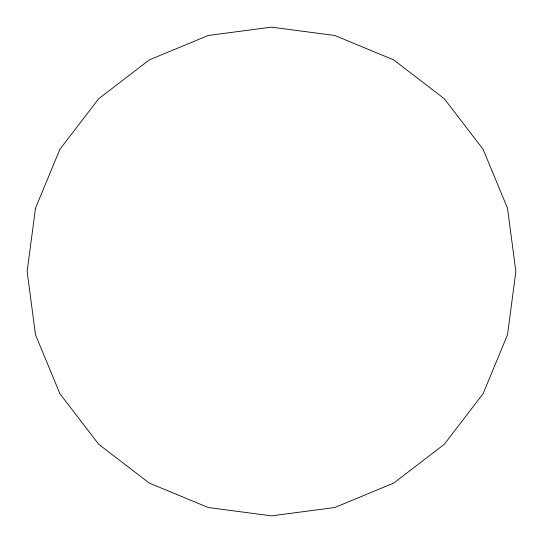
<?xml version="1.0" encoding="UTF-8"?>
<svg xmlns="http://www.w3.org/2000/svg" width="543" height="543" viewBox="0 0 543 543"><rect width="100%" height="100%" fill="white"/><g stroke="black" fill="none" stroke-linecap="round" stroke-linejoin="round"><path stroke-width="0.81" d="M35.478 208.261L27.15 271.5L35.478 334.739L59.886 393.675L98.717 444.283L149.325 483.114L208.261 507.522L271.5 515.85L334.739 507.522L393.675 483.114L444.283 444.283L483.114 393.675L507.522 334.739L515.85 271.5L507.522 208.261L483.114 149.325L444.283 98.717L393.675 59.886L334.739 35.478L271.5 27.15L208.261 35.478L149.325 59.886L98.717 98.717L59.886 149.325L35.478 208.261"/></g></svg>
